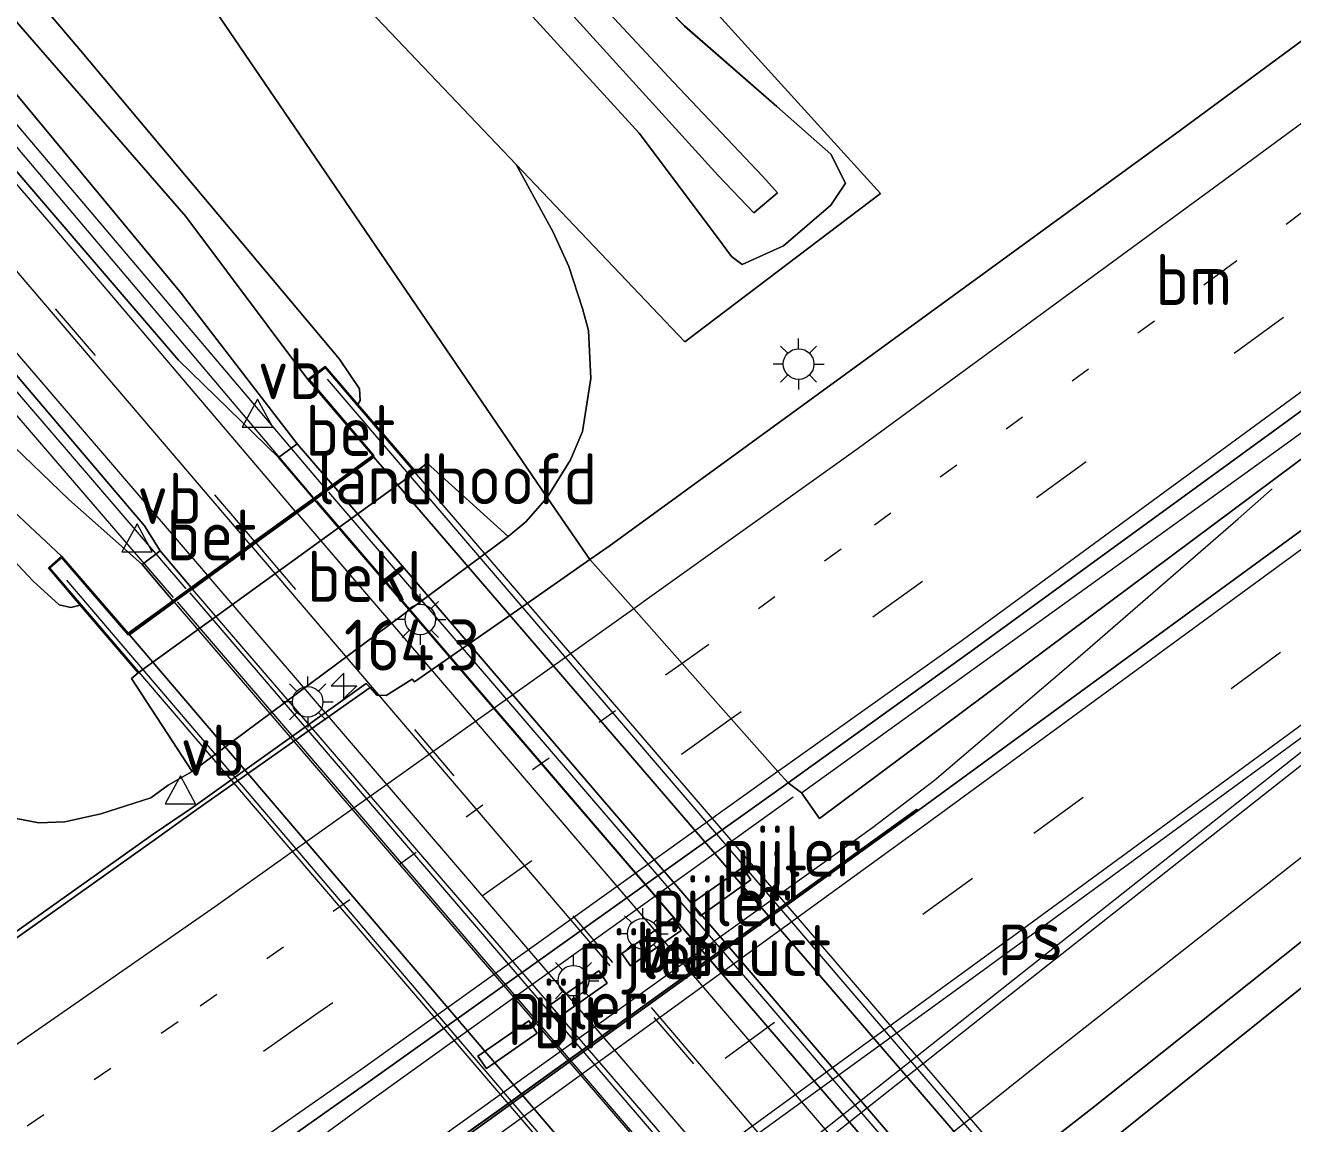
# Model space of a CAD drawing. Extents: x 253736 to 255979, y 477184 to 479215.
# Drawn here: x 255152.1 to 255214.2, y 478238.3 to 478292.1 of the extents above; entities that cross this region are included whole.
import ezdxf
from ezdxf.enums import TextEntityAlignment as Align

# ---------------------------------------------------------------- set-up
doc = ezdxf.new("R2010")
doc.units = 0
doc.linetypes.add('13strp', pattern=[4, 1, -3])
doc.linetypes.add('39strp', pattern=[12, 3, -9])
for name, color, linetype, lineweight in [('af-b1-rasterhekwerk', 8, 'hekwerk', 18), ('af-bs-rasterhekwerk', 8, 'hekwerk', 18), ('as-bs-kilometr', 8, 'Continuous', 18), ('bp-b5-bomenstruiken', 8, 'Continuous', 18), ('bp-b5-grasland', 8, 'Continuous', 18), ('gr-b1-geleiderail', 8, 'geleiderail', 18), ('gr-bs-geleiderail', 8, 'geleiderail', 18), ('gw-bs-insteekwatergang', 8, 'Continuous', 18), ('kd-bs-maaiveldlijn', 8, 'Continuous', 18), ('kw-b5-landhoofd', 8, 'Continuous', 18), ('kw-b5-pijler', 8, 'Continuous', 18), ('kw-b6-viaduct', 8, 'Continuous', 18), ('mk-b1-39streep 0.15', 8, '39strp', 18), ('mk-b1-streep 0.15', 8, 'Continuous', 18), ('mk-b5-vlakmark', 8, 'Continuous', 18), ('mk-bs-13streep 0.45', 8, '13strp', 18), ('mk-bs-39streep 0.15', 8, '39strp', 18), ('mk-bs-streep 0.15', 8, 'Continuous', 18), ('og-b1-terreinafscheiding', 8, 'Continuous', 18), ('og-b5-bekleding', 8, 'Continuous', 18), ('og-b5-water', 8, 'Continuous', 18), ('og-bs-hulpgeometrie', 8, 'Continuous', 18), ('og-bs-maaiveld', 8, 'Continuous', 18), ('og-bs-terreinafscheiding', 8, 'Continuous', 18), ('vh-b5-verh_soort', 8, 'Continuous', 18), ('vh-b6-verh_soort', 8, 'Continuous', 18), ('wh-bs-waterlijn', 8, 'Continuous', 18), ('wm-bs-lichtmast', 8, 'Continuous', 18), ('wm-bs-verkeersbord', 8, 'Continuous', 18)]:
    doc.layers.add(name, color=color, linetype=linetype, lineweight=lineweight)
doc.styles.add('rtw_iso', font='isocp.shx')
doc.linetypes.add('geleiderail', pattern='A,2,-1,[175,RTW.shx,S=0.5,R=0,X=0,Y=0],-1', length=4)
doc.linetypes.add('hekwerk', pattern='A,7,-1.5,[1,RTW.shx,S=0.75,R=0,X=0,Y=0],-1.5', length=10)

# ---------------------------------------------------------------- blocks, each defined once
blk = doc.blocks.new('verkeersbord')
for p, q in [((0, 0.75), (-0.75, -0.625)), ((0.75, -0.625), (0, 0.75)), ((-0.75, -0.625), (0.75, -0.625))]:
    blk.add_line(p, q)
blk = doc.blocks.new('dtbattr')
at = {"style": 'rtw_iso'}
blk.add_attdef('TAG', (0.591, 0.868), '', height=2.5, dxfattribs=at)
blk = doc.blocks.new('dtbattr-r')
at = {"style": 'rtw_iso'}
blk.add_attdef('TAG', text='', height=2.5, dxfattribs=at).set_placement((0, 0), align=Align.MIDDLE_CENTER)
blk = doc.blocks.new('RW1 Buren totaal_ACAD_1_FMEBLOCK153')
at = {"layer": 'bp-b5-grasland'}
blk.add_polyline3d([(95.985, 66.195, 24.891), (107.296, 74.218, 24.848), (107.211, 74.41, 24.902), (113.556, 78.892, 24.884), (134.048, 93.489, 24.955), (134.708, 92.998, 25.626), (135.588, 91.755, 24.875), (160.958, 110.654, 25.713), (167.141, 115.035, 25.004), (168.871, 112.92, 25.109), (165.18, 110.21, 25.094), (140.426, 92.147, 25.007), (140.358, 92.197, 24.963), (119.754, 77.362, 24.877), (100.103, 63.431, 24.918), (81.722, 50.637, 24.912)], dxfattribs=at)
for points in [[(129.746, 86.979, 24.907), (132.23, 88.738, 24.907), (131.81, 89.342, 24.907), (129.316, 87.585, 24.907)], [(128.811, 86.263, 24.907), (128.39, 86.867, 24.907), (125.891, 85.132, 24.907), (126.321, 84.526, 24.907)], [(122.691, 81.933, 24.907), (125.181, 83.67, 24.887), (124.761, 84.274, 24.887), (122.271, 82.537, 24.907)], [(121.746, 81.218, 24.897), (121.327, 81.823, 24.897), (118.827, 80.088, 24.917), (119.248, 79.484, 24.917)]]:
    blk.add_polyline3d(points, close=True, dxfattribs=at)
blk = doc.blocks.new('RW1 Buren totaal_ACAD_1_FMEBLOCK173')
at = {"layer": 'bp-b5-grasland'}
blk.add_polyline3d([(16.887, -15.246, 23.721), (25.437, -24.01, 23.955), (29.963, -27.961, 24.168), (32.616, -30.292, 24.258), (33.337, -31.714, 24.345), (32.618, -32.794, 24.363), (30.295, -34.789, 24.363), (28.273, -35.704, 24.345), (27.749, -35.307, 24.237), (27.056, -34.386, 24.159), (23.218, -29.26, 24.123), (9.978, -14.782, 23.979)], dxfattribs=at)
blk.add_polyline3d([(29.275, -31.388, 22.632), (24.894, -26.759, 22.632), (12.114, -13.03, 22.581), (-3.742, 3.544, 22.569), (-20.696, 21.715, 22.533), (-30.235, 32.235, 22.539), (-30.602, 32.632, 22.539), (-31.158, 32.651, 22.539), (-31.364, 32.255, 22.539), (-30.65, 31.206, 22.539), (-28.721, 28.766, 22.539), (-6.974, 5.619, 22.539), (13.056, -15.877, 22.539), (27.082, -31.333, 22.539), (28.844, -33.167, 22.539), (29.993, -32.195, 22.539)], close=True, dxfattribs=at)
blk = doc.blocks.new('RW1 Buren totaal_ACAD_1_FMEBLOCK187')
at = {"layer": 'bp-b5-grasland'}
for points in [[(89.45, 81.556, 28.915), (108.138, 59.785, 29.683), (120.468, 45.188, 30.142), (124.135, 41.154, 30.217), (126.974, 38.487, 30.296), (126.331, 37.923, 30.284), (127.899, 36.094, 30.028), (127.438, 35.967, 30.121), (126.865, 36.108, 30.142), (125.585, 37.261, 30.178), (123.389, 39.594, 30.235), (110.782, 54.311, 29.818), (82.991, 86.883, 28.705)], [(124.333, 25.705, 24.607), (125.859, 25.421, 24.523), (127.143, 25.461, 24.481), (128.906, 25.858, 24.457), (131.358, 26.64, 24.406), (132.214, 27.259, 24.4), (133.39, 27.931, 24.382), (148.881, 39.456, 24.541), (149.749, 40.171, 24.541), (150.798, 41.367, 24.546), (152.899, 38.327, 24.628), (149.894, 36.224, 24.587), (144.296, 32.328, 24.586), (144.179, 32.457, 24.553), (142.911, 31.658, 24.567), (142.446, 31.681, 24.559), (142.118, 32.058, 24.543), (141.923, 32.245, 24.455), (133.447, 26.209, 24.431), (131.478, 24.864, 24.44), (108.061, 8.229, 24.481)]]:
    blk.add_polyline3d(points, dxfattribs=at)
blk = doc.blocks.new('RW1 Buren totaal_ACAD_1_FMEBLOCK252')
at = {"layer": 'bp-b5-grasland'}
blk.add_polyline3d([(-83.702, -116.201, 24.799), (-97.319, -126.241, 24.75), (-115.074, -139.173, 24.686), (-125.358, -146.639, 24.641), (-126.296, -147.297, 24.628), (-128.397, -144.256, 24.546), (-127.253, -142.401, 24.528), (-126.661, -141.016, 24.498), (-126.243, -138.413, 24.474), (-126.36, -136.06, 24.465), (-126.667, -134.984, 24.42), (-127.333, -132.936, 24.402), (-128.098, -131.243, 24.39), (-129.911, -127.935, 24.381), (-121.634, -136.626, 24.531), (-112.042, -129.35, 24.447), (-129.077, -110.594, 23.772)], dxfattribs=at)
blk = doc.blocks.new('dtbattr-l')
at = {"style": 'rtw_iso'}
blk.add_attdef('TAG', (0, 0), '', height=2.5, dxfattribs=at)
blk = doc.blocks.new('lantaarnpaal')
for p, q in [((0, 0.75), (0, 1.25)), ((-0.884, 0.884), (-0.53, 0.53)), ((0.53, 0.53), (0.884, 0.884)), ((-0.75, 0), (-1.25, 0)), ((0.75, 0), (1.25, 0)), ((-0.53, -0.53), (-0.884, -0.884)), ((0.53, -0.53), (0.884, -0.884)), ((0, -0.75), (0, -1.25))]:
    blk.add_line(p, q)
blk.add_circle((0, 0), 0.75)
blk = doc.blocks.new('hecto')
for p, q in [((0, 0.625), (-0.625, 0)), ((0, -0.625), (0, 0.625)), ((-0.625, 0), (0.625, 0)), ((0.625, 0), (0, -0.625))]:
    blk.add_line(p, q)
blk = doc.blocks.new('Deel_d28hz')
at = {"layer": 'af-b1-rasterhekwerk'}
for points in [[(255166.863, 478274.765, 30.412), (255210.009, 478224.387, 30.331)], [(255196.857, 478214.84, 30.361), (255154.099, 478264.905, 30.346)]]:
    blk.add_polyline3d(points, dxfattribs=at)
at = {"layer": 'bp-b5-bomenstruiken'}
for points in [[(255103.483, 478361.238, 24.481), (255119.283, 478344.917, 24.484), (255142.274, 478320.843, 24.516), (255177.653, 478268.962, 24.546), (255176.604, 478267.766, 24.541), (255175.736, 478267.051, 24.541), (255171.766, 478270.641, 27.757), (255171.216, 478270.219, 27.731), (255168.365, 478273.527, 30.197), (255168.488, 478273.712, 30.322), (255168.457, 478274.286, 30.28), (255167.473, 478275.749, 30.235), (255154.766, 478290.883, 29.941), (255139.665, 478308.637, 29.32), (255124.345, 478326.519, 28.627), (255107.859, 478345.598, 27.832), (255099.97, 478354.018, 27.49), (255093.076, 478361.201, 27.157), (255089.81, 478364.641, 26.938), (255093.563, 478368.147, 24.451)], [(255176.139, 478285.283, 24.381), (255177.952, 478281.975, 24.39), (255178.717, 478280.282, 24.402), (255179.383, 478278.234, 24.42), (255179.69, 478277.158, 24.465), (255179.807, 478274.805, 24.474), (255179.389, 478272.202, 24.498), (255178.797, 478270.817, 24.528), (255177.653, 478268.962, 24.546), (255142.274, 478320.843, 24.516)]]:
    blk.add_polyline3d(points, close=True, dxfattribs=at)
blk.add_polyline3d([(255109.846, 478314.478, 28.705), (255137.637, 478281.906, 29.818), (255150.244, 478267.189, 30.235), (255152.44, 478264.856, 30.178), (255153.72, 478263.703, 30.142), (255154.293, 478263.562, 30.121), (255154.754, 478263.689, 30.028), (255157.599, 478260.37, 27.731), (255157.268, 478260.086, 27.742), (255160.245, 478255.526, 24.382), (255159.069, 478254.854, 24.4), (255158.213, 478254.235, 24.406), (255155.761, 478253.453, 24.457), (255153.998, 478253.056, 24.481), (255152.714, 478253.016, 24.523), (255151.188, 478253.3, 24.607), (255149.688, 478253.914, 24.646), (255148.375, 478254.804, 24.742), (255147.266, 478255.798, 24.838), (255146.32, 478256.635, 24.877), (255144.396, 478258.772, 24.943), (255128.601, 478278.136, 25.099), (255111.423, 478300.873, 25.078)], dxfattribs=at)
at = {"layer": 'bp-b5-grasland'}
for points in [[(255259.737, 478300.648, 25.176), (255239.193, 478285.337, 25.168), (255224.296, 478274.397, 25.109), (255222.567, 478276.512, 25.004), (255216.384, 478272.131, 25.713), (255191.013, 478253.232, 24.875), (255190.134, 478254.475, 25.626), (255189.474, 478254.966, 24.955), (255189.773, 478255.179, 24.956), (255198.393, 478261.376, 25.013), (255216.189, 478274.317, 25.074), (255234.203, 478287.57, 25.129), (255256.007, 478303.758, 25.173)], [(255330.862, 478321.24, 24.465), (255286.485, 478287.328, 24.264), (255265.639, 478271.531, 24.225), (255245.751, 478256.739, 24.21), (255242.891, 478254.583, 24.216), (255230.062, 478244.911, 24.159), (255225.965, 478250.556, 24.489), (255218.589, 478244.693, 24.507), (255222.642, 478239.619, 24.399), (255217.451, 478235.58, 24.366), (255219.394, 478233.142, 24.366), (255216.944, 478234.613, 24.378), (255214.439, 478235.658, 24.378), (255211.98, 478236.363, 24.378), (255209.113, 478236.844, 24.378), (255206.309, 478236.691, 24.378), (255204.888, 478236.463, 24.38), (255204.617, 478236.881, 24.467), (255235.034, 478261.255, 24.599), (255234.059, 478262.448, 24.776), (255249.599, 478274.591, 24.824), (255271.547, 478291.128, 24.89), (255286.296, 478302.205, 24.887)], [(255121.783, 478310.054, 29.224), (255157.899, 478267.58, 30.487), (255158.677, 478266.346, 30.5), (255157.783, 478265.684, 30.521), (255154.185, 478268.871, 30.328), (255151.528, 478271.43, 30.277), (255143.331, 478280.74, 30.088), (255127.782, 478298.973, 29.434)], [(255139.665, 478308.637, 29.32), (255154.766, 478290.883, 29.941), (255167.473, 478275.749, 30.235), (255168.457, 478274.286, 30.28), (255168.488, 478273.712, 30.322), (255168.365, 478273.527, 30.197), (255166.769, 478275.385, 30.335), (255165.917, 478274.754, 30.362), (255159.927, 478282.732, 30.127), (255147.55, 478296.953, 29.734)], [(255168.936, 478301.308, 23.979), (255182.176, 478286.83, 24.123), (255186.014, 478281.704, 24.159), (255186.707, 478280.783, 24.237), (255187.231, 478280.385, 24.345), (255189.253, 478281.301, 24.363), (255191.576, 478283.295, 24.363), (255192.295, 478284.376, 24.345), (255191.574, 478285.798, 24.258), (255188.921, 478288.129, 24.168), (255184.395, 478292.08, 23.955), (255175.845, 478300.844, 23.721)], [(255176.973, 478302.624, 23.772), (255194.008, 478283.869, 24.447), (255184.416, 478276.592, 24.531), (255176.139, 478285.283, 24.381), (255142.274, 478320.843, 24.516)], [(255151.24, 478199.083, 24.521), (255157.953, 478205.099, 24.557), (255165.56, 478211.509, 24.553), (255170.625, 478215.537, 24.566), (255177.305, 478218.034, 24.492), (255177.738, 478218.247, 24.484), (255178.215, 478218.552, 24.481), (255182.836, 478222.253, 24.507), (255204.379, 478239.002, 24.673), (255221.466, 478252.608, 24.738), (255234.059, 478262.448, 24.776), (255235.034, 478261.255, 24.599), (255204.617, 478236.881, 24.467), (255204.888, 478236.463, 24.38), (255203.979, 478235.993, 24.404), (255203.237, 478235.47, 24.428), (255187.708, 478223.047, 24.485), (255189.353, 478221.443, 26.648), (255156.654, 478191.85, 24.626), (255141.987, 478112.241, 24.766)]]:
    blk.add_polyline3d(points, dxfattribs=at)
blk.add_polyline3d([(255165.397, 478271.6, 30.443), (255164.469, 478270.92, 30.479), (255159.576, 478275.701, 30.448), (255136.112, 478303.043, 29.614), (255116.71, 478325.574, 28.822), (255102.751, 478341.912, 28.123), (255091.992, 478353.656, 27.565), (255078.324, 478367.411, 26.935), (255078.522, 478370.996, 26.632), (255088.357, 478361.222, 27.085), (255102.695, 478345.994, 27.841), (255119.064, 478327.31, 28.588), (255134.776, 478309.037, 29.32), (255159.71, 478278.973, 30.322)], close=True, dxfattribs=at)
at = {"layer": 'gr-b1-geleiderail'}
for points in [[(255203.633, 478225.338, 31.276), (255166.362, 478268.798, 31.276)], [(255166.927, 478269.221, 31.261), (255204.257, 478225.764, 31.24)], [(255196.79, 478220.406, 31.327), (255159.519, 478263.843, 31.255)], [(255160.122, 478264.295, 31.252), (255197.412, 478220.837, 31.264)]]:
    blk.add_polyline3d(points, dxfattribs=at)
at = {"layer": 'gr-bs-geleiderail'}
for points in [[(255190.134, 478254.475, 25.626), (255214.111, 478271.741, 25.698), (255220.514, 478276.436, 25.698), (255233.614, 478285.794, 25.761), (255264.888, 478308.522, 25.839), (255287.387, 478325.174, 25.878), (255313.872, 478345.421, 25.911), (255347.483, 478371.76, 25.965), (255384.85, 478401.957, 26.061), (255416.731, 478428.263, 26.112), (255450.368, 478456.704, 26.208), (255480.723, 478482.771, 26.28), (255484.087, 478485.677, 26.283)], [(255166.766, 478269.416, 31.282), (255150.922, 478288.107, 30.952), (255132.164, 478310.242, 30.178), (255122.848, 478321.248, 29.005)], [(255166.184, 478268.983, 31.276), (255153.85, 478283.535, 31.093), (255140.871, 478298.874, 30.586), (255131.359, 478310.019, 30.181), (255122.985, 478319.9, 29.089)], [(255114.209, 478317.001, 28.921), (255124.988, 478305.018, 30.154), (255146.573, 478280.007, 30.919), (255159.937, 478264.492, 31.258)], [(255159.319, 478264.052, 31.243), (255139.328, 478287.259, 30.778), (255124.454, 478304.464, 30.121), (255113.586, 478316.514, 28.855)], [(254888.275, 478047.997, 25.234), (254935.328, 478079.297, 25.375), (254984.13, 478111.71, 25.456), (255036.715, 478146.672, 25.501), (255089.688, 478181.695, 25.57), (255099.031, 478187.796, 25.585), (255119.681, 478201.284, 25.603), (255139.001, 478214.098, 25.636), (255146.576, 478219.171, 25.639), (255168.412, 478234.722, 25.633), (255193.618, 478252.791, 25.636), (255196.659, 478255.099, 25.672), (255203.806, 478261.204, 25.642), (255211.552, 478267.917, 25.69), (255213.228, 478269.389, 25.696)], [(255189.73, 478254.275, 25.687), (255168.87, 478239.295, 25.606), (255166.928, 478237.872, 25.609), (255165.502, 478236.716, 25.624), (255163.462, 478234.975, 25.6), (255147.611, 478221.359, 25.606), (255145.153, 478219.373, 25.609), (255142.787, 478217.576, 25.6), (255140.043, 478215.661, 25.597), (255086.635, 478180.625, 25.567), (255065.494, 478166.654, 25.546), (255039.868, 478149.662, 25.474), (254994.323, 478119.448, 25.471), (254944.356, 478086.205, 25.42), (254887.84, 478048.598, 25.252)]]:
    blk.add_polyline3d(points, dxfattribs=at)
at = {"layer": 'gw-bs-insteekwatergang'}
blk.add_polyline3d([(255168.936, 478301.308, 23.979), (255182.176, 478286.83, 24.123), (255186.014, 478281.704, 24.159), (255186.707, 478280.783, 24.237), (255187.231, 478280.385, 24.345), (255189.253, 478281.301, 24.363), (255191.576, 478283.295, 24.363), (255192.295, 478284.376, 24.345), (255191.574, 478285.798, 24.258), (255188.921, 478288.129, 24.168), (255184.395, 478292.08, 23.955), (255175.845, 478300.844, 23.721)], dxfattribs=at)
at = {"layer": 'kd-bs-maaiveldlijn'}
for points in [[(255185.172, 478248.456, 24.907), (255187.656, 478250.215, 24.907), (255187.236, 478250.819, 24.907), (255184.741, 478249.062, 24.907), (255185.172, 478248.456, 24.907)], [(255184.237, 478247.74, 24.907), (255183.816, 478248.344, 24.907), (255181.317, 478246.609, 24.907), (255181.747, 478246.003, 24.907), (255184.237, 478247.74, 24.907)], [(255178.117, 478243.41, 24.907), (255180.607, 478245.147, 24.887), (255180.187, 478245.751, 24.887), (255177.697, 478244.014, 24.907), (255178.117, 478243.41, 24.907)], [(255177.172, 478242.695, 24.897), (255176.752, 478243.3, 24.897), (255174.252, 478241.565, 24.917), (255174.673, 478240.961, 24.917), (255177.172, 478242.695, 24.897)]]:
    blk.add_polyline3d(points, dxfattribs=at)
at = {"layer": 'kw-b5-landhoofd'}
blk.add_polyline3d([(255168.365, 478273.527, 30.197), (255171.216, 478270.219, 27.731), (255157.599, 478260.37, 27.731), (255154.754, 478263.689, 30.028), (255153.186, 478265.518, 30.284), (255153.829, 478266.082, 30.296), (255157.101, 478262.304, 30.425), (255159.298, 478263.901, 30.579), (255160.188, 478264.548, 30.569), (255160.996, 478265.137, 30.581), (255163.09, 478266.665, 30.581), (255163.299, 478266.815, 30.611), (255165.319, 478268.278, 30.596), (255166.197, 478268.916, 30.505), (255167.126, 478269.591, 30.429), (255169.101, 478271.027, 30.377), (255165.917, 478274.754, 30.362), (255166.769, 478275.385, 30.335)], close=True, dxfattribs=at)
at = {"layer": 'kw-b5-pijler'}
for points in [[(255185.172, 478248.456, 24.907), (255184.741, 478249.062, 24.907), (255187.236, 478250.819, 24.907), (255187.656, 478250.215, 24.907)], [(255184.237, 478247.74, 24.907), (255181.747, 478246.003, 24.907), (255181.317, 478246.609, 24.907), (255183.816, 478248.344, 24.907)], [(255178.117, 478243.41, 24.907), (255177.697, 478244.014, 24.907), (255180.187, 478245.751, 24.887), (255180.607, 478245.147, 24.887)], [(255177.172, 478242.695, 24.897), (255174.673, 478240.961, 24.917), (255174.252, 478241.565, 24.917), (255176.752, 478243.3, 24.897)]]:
    blk.add_polyline3d(points, close=True, dxfattribs=at)
at = {"layer": 'kw-b6-viaduct'}
blk.add_polyline3d([(255168.341, 478273.479, 30.199), (255210.779, 478224.118, 30.317), (255210.014, 478223.436, 30.314), (255206.703, 478227.393, 30.399), (255194.408, 478218.546, 30.398), (255197.714, 478214.659, 30.332), (255197.214, 478214.178, 30.197), (255153.256, 478265.513, 30.284), (255153.824, 478266.011, 30.296), (255157.093, 478262.237, 30.425), (255169.174, 478271.018, 30.377), (255165.99, 478274.746, 30.362), (255166.761, 478275.317, 30.335)], close=True, dxfattribs=at)
at = {"layer": 'mk-b1-39streep 0.15'}
for points in [[(255163.364, 478266.733, 30.611), (255180.898, 478246.129, 30.788)], [(255200.435, 478222.943, 30.602), (255182.596, 478243.831, 30.782)]]:
    blk.add_polyline3d(points, dxfattribs=at)
at = {"layer": 'mk-b1-streep 0.15'}
for points in [[(255202.762, 478224.618, 30.554), (255165.391, 478268.206, 30.596)], [(255163.158, 478266.583, 30.581), (255180.738, 478245.997, 30.764)], [(255161.065, 478265.061, 30.581), (255198.426, 478221.498, 30.55)], [(255200.604, 478223.065, 30.617), (255182.78, 478243.964, 30.758)]]:
    blk.add_polyline3d(points, dxfattribs=at)
at = {"layer": 'mk-b5-vlakmark'}
blk.add_polyline3d([(255176.141, 478226.018, 24.692), (255174.571, 478228.038, 24.76), (255198.858, 478245.665, 24.821), (255216.488, 478258.53, 24.908), (255225.506, 478265.056, 24.917)], close=True, dxfattribs=at)
at = {"layer": 'mk-bs-13streep 0.45'}
for points in [[(255230.817, 478294.811, 24.949), (255210.683, 478279.97, 24.913), (255192.081, 478266.424, 24.882), (255184.785, 478261.187, 24.804), (255184.276, 478260.825, 24.803)], [(255184.276, 478260.825, 24.803), (255159.55, 478243.248, 24.766), (255139.797, 478229.605, 24.77), (255123.253, 478218.399, 24.76), (255103.304, 478205.046, 24.716), (255083.362, 478191.75, 24.707), (255065.914, 478180.142, 24.674), (255049.248, 478169.093, 24.652), (255033.402, 478158.555, 24.629), (255013.39, 478145.301, 24.61), (254993.389, 478132.014, 24.595), (254976.767, 478120.942, 24.569), (254956.009, 478107.131, 24.548)]]:
    blk.add_polyline3d(points, dxfattribs=at)
at = {"layer": 'mk-bs-39streep 0.15'}
for points in [[(255480.533, 478491.193, 25.662), (255466.885, 478479.312, 25.635), (255449.242, 478464.1, 25.584), (255430.513, 478448.185, 25.528), (255412.016, 478432.659, 25.485), (255390.996, 478415.284, 25.43), (255372.293, 478399.994, 25.381), (255352.868, 478384.289, 25.321), (255333.324, 478368.723, 25.279), (255313.65, 478353.223, 25.22), (255295.157, 478338.909, 25.187), (255275.885, 478324.149, 25.128), (255253.459, 478307.13, 25.084), (255231.596, 478290.852, 25.014), (255213.783, 478277.79, 24.961), (255196.063, 478264.849, 24.927), (255187.175, 478258.452, 24.881), (255186.689, 478258.106, 24.879)], [(255163.299, 478266.815, 30.611), (255144.146, 478289.174, 30.151), (255121.31, 478315.796, 29.188)], [(255226.958, 478271.138, 25.019), (255223.306, 478268.451, 25.01), (255198.516, 478250.276, 24.912), (255177.9, 478235.288, 24.846), (255158.307, 478221.1, 24.864), (255140.11, 478208.093, 24.835), (255119.662, 478193.675, 24.805), (255100.661, 478180.703, 24.782), (255079.172, 478166.186, 24.753), (255060.93, 478154.106, 24.732), (255038.855, 478139.38, 24.689), (255018.695, 478126.038, 24.67), (254997.503, 478111.938, 24.651), (254977.306, 478098.547, 24.628), (254957.352, 478085.319, 24.61), (254935.845, 478071.061, 24.58), (254915.165, 478057.282, 24.532), (254894.834, 478043.753, 24.492), (254892.201, 478041.997, 24.488)], [(255186.689, 478258.106, 24.879), (255166.202, 478243.526, 24.804), (255150.144, 478232.271, 24.835), (255132.672, 478220.397, 24.81), (255113.308, 478207.386, 24.773), (255092.597, 478193.55, 24.74), (255073.1, 478180.586, 24.724), (255052.608, 478166.992, 24.688), (255030.329, 478152.206, 24.648), (255010.167, 478138.804, 24.644), (254990.085, 478125.445, 24.622), (254967.229, 478110.267, 24.594), (254948.36, 478097.705, 24.57), (254932.29, 478087.062, 24.539), (254909.632, 478071.999, 24.522), (254885.16, 478055.676, 24.49), (254883.58, 478054.626, 24.487)]]:
    blk.add_polyline3d(points, dxfattribs=at)
at = {"layer": 'mk-bs-streep 0.15'}
for points in [[(255482.484, 478488.281, 25.759), (255469.059, 478476.562, 25.71), (255451.524, 478461.546, 25.678), (255432.594, 478445.364, 25.627), (255414.367, 478430.11, 25.576), (255393.052, 478412.432, 25.523), (255374.509, 478397.331, 25.47), (255354.934, 478381.478, 25.421), (255335.575, 478366.084, 25.374), (255315.615, 478350.335, 25.308), (255297.376, 478336.236, 25.263), (255277.741, 478321.194, 25.215), (255255.595, 478304.409, 25.158), (255233.795, 478288.19, 25.106), (255215.779, 478274.968, 25.05), (255198.023, 478261.956, 25.004), (255189.356, 478255.791, 24.954), (255188.981, 478255.523, 24.953)], [(255165.319, 478268.278, 30.596), (255153.425, 478282.255, 30.322), (255134.707, 478303.99, 29.584), (255119.718, 478321.469, 29.017), (255106.981, 478336.316, 28.342), (255099.659, 478344.602, 27.964), (255091.654, 478353.232, 27.574), (255085.969, 478359.042, 27.352), (255080.036, 478365.064, 27.046), (255072.672, 478372.493, 26.68), (255062.531, 478382.515, 26.215), (255054.885, 478389.97, 25.825), (255047.26, 478397.572, 25.468), (255042.015, 478403.097, 25.237), (255040.488, 478404.805, 25.179)], [(255039.227, 478393.213, 25.48), (255046.593, 478386.4, 25.744), (255055.652, 478378.242, 26.134), (255066.031, 478368.929, 26.614), (255072.386, 478363.209, 26.869), (255077.363, 478358.554, 27.106), (255082.962, 478353.18, 27.397), (255090.295, 478345.842, 27.724), (255098.66, 478337.191, 28.126), (255107.986, 478326.791, 28.615), (255119.969, 478312.945, 29.161), (255133.692, 478297.002, 29.773), (255150.076, 478277.835, 30.337), (255160.996, 478265.137, 30.581)], [(255327.767, 478388.088, 25.031), (255323.472, 478381.76, 24.977), (255321.299, 478378.907, 24.965), (255315.26, 478371.625, 24.977), (255308.2, 478364.029, 24.962), (255300.39, 478356.703, 24.939), (255293.146, 478350.605, 24.99), (255277.021, 478337.292, 24.96), (255259.626, 478322.961, 24.928), (255235.724, 478303.471, 24.904), (255224.307, 478294.402, 24.876), (255210.594, 478284.315, 24.839), (255192.913, 478271.373, 24.802), (255182.684, 478264.059, 24.734), (255181.901, 478263.502, 24.731)], [(255163.09, 478266.665, 30.581), (255143.966, 478289.021, 30.154), (255121.163, 478315.659, 29.209)], [(255224.761, 478273.828, 25.1), (255221.085, 478271.117, 25.087), (255196.306, 478252.972, 24.989), (255175.815, 478238.102, 24.917), (255156.271, 478223.899, 24.942), (255138.047, 478210.911, 24.927), (255117.592, 478196.483, 24.904), (255098.571, 478183.49, 24.884), (255077.161, 478169.041, 24.835), (255059.004, 478156.986, 24.809), (255036.874, 478142.255, 24.764), (255016.723, 478128.899, 24.752), (254995.537, 478114.784, 24.732), (254975.242, 478101.385, 24.711), (254955.33, 478088.115, 24.686), (254933.831, 478073.872, 24.654), (254913.196, 478060.129, 24.626), (254892.903, 478046.623, 24.578), (254890.251, 478044.853, 24.572)], [(254894.152, 478039.139, 24.409), (254896.752, 478040.874, 24.414), (254917.083, 478054.403, 24.454), (254937.76, 478068.18, 24.502), (254959.264, 478082.435, 24.532), (254979.218, 478095.663, 24.55), (254999.417, 478109.056, 24.573), (255020.608, 478123.155, 24.592), (255040.77, 478136.498, 24.611), (255062.845, 478151.225, 24.654), (255081.096, 478163.31, 24.675), (255102.605, 478177.841, 24.704), (255121.634, 478190.832, 24.727), (255142.113, 478205.272, 24.757), (255160.328, 478218.292, 24.786), (255179.932, 478232.488, 24.768), (255200.556, 478247.482, 24.834), (255225.354, 478265.662, 24.932), (255229.151, 478268.455, 24.941)], [(255125.711, 478181.506, 24.433), (255142.804, 478197.165, 24.512), (255154.911, 478207.891, 24.632), (255162.922, 478214.636, 24.646), (255171.146, 478221.385, 24.693), (255179.397, 478227.991, 24.672), (255200.049, 478244.329, 24.796), (255217.056, 478257.737, 24.889), (255229.746, 478267.727, 24.93)], [(255232.044, 478264.915, 24.846), (255219.186, 478254.869, 24.792), (255202.359, 478241.648, 24.685), (255181.91, 478225.375, 24.593), (255173.46, 478218.707, 24.602), (255165.198, 478212.014, 24.569), (255157.481, 478205.541, 24.583), (255145.213, 478194.498, 24.507), (255128.691, 478178.817, 24.471)], [(255181.901, 478263.502, 24.731), (255161.392, 478248.914, 24.659), (255137.295, 478232.204, 24.685), (255118.162, 478219.275, 24.651), (255088.634, 478199.613, 24.609), (255066.814, 478185.019, 24.586), (255048.343, 478172.804, 24.53), (255027.272, 478158.773, 24.508), (255026.146, 478158.013, 24.521), (255024.613, 478156.955, 24.509), (255006.705, 478144.105, 24.526), (254986.328, 478129.518, 24.54), (254965.243, 478114.337, 24.546), (254944.373, 478099.342, 24.541), (254943.141, 478098.456, 24.543), (254941.881, 478097.63, 24.528), (254924.43, 478086.06, 24.494), (254906.753, 478074.33, 24.461), (254884.873, 478059.746, 24.439), (254881.581, 478057.554, 24.435)], [(255188.981, 478255.523, 24.953), (255168.51, 478240.905, 24.882), (255152.228, 478229.527, 24.92), (255134.648, 478217.563, 24.892), (255115.293, 478204.564, 24.843), (255094.584, 478190.72, 24.812), (255075.051, 478177.742, 24.784), (255054.575, 478164.137, 24.762), (255032.322, 478149.38, 24.74), (255011.935, 478135.811, 24.718), (254992.199, 478122.706, 24.702), (254969.016, 478107.275, 24.672), (254950.459, 478094.956, 24.659), (254934.047, 478084.029, 24.636), (254911.501, 478069.102, 24.598), (254887.35, 478052.993, 24.567), (254885.524, 478051.778, 24.563)]]:
    blk.add_polyline3d(points, dxfattribs=at)
at = {"layer": 'og-b1-terreinafscheiding'}
for points in [[(255169.16, 478270.946, 30.377), (255167.191, 478269.515, 30.428)], [(255206.637, 478227.406, 30.398), (255169.16, 478270.946, 30.377)], [(255167.191, 478269.515, 30.428), (255166.263, 478268.84, 30.506)], [(255167.191, 478269.515, 30.428), (255204.596, 478225.938, 30.422)], [(255166.263, 478268.84, 30.506), (255165.391, 478268.206, 30.596), (255163.364, 478266.733, 30.611), (255163.158, 478266.583, 30.581), (255161.065, 478265.061, 30.581), (255160.253, 478264.471, 30.572)], [(255203.704, 478225.296, 30.5), (255166.263, 478268.84, 30.506)], [(255160.253, 478264.471, 30.572), (255159.363, 478263.824, 30.581)], [(255197.705, 478220.979, 30.557), (255160.253, 478264.471, 30.572)], [(255159.363, 478263.824, 30.581), (255157.16, 478262.223, 30.425)], [(255159.363, 478263.824, 30.581), (255196.769, 478220.306, 30.518)], [(255157.16, 478262.223, 30.425), (255194.423, 478218.618, 30.398)]]:
    blk.add_polyline3d(points, dxfattribs=at)
at = {"layer": 'og-b5-bekleding'}
blk.add_polyline3d([(255175.736, 478267.051, 24.541), (255160.245, 478255.526, 24.382), (255157.268, 478260.086, 27.742), (255157.599, 478260.37, 27.731), (255171.216, 478270.219, 27.731), (255171.766, 478270.641, 27.757)], close=True, dxfattribs=at)
at = {"layer": 'og-b5-water'}
blk.add_polyline3d([(255188.233, 478284.701, 22.632), (255188.951, 478283.895, 22.539), (255187.802, 478282.923, 22.539), (255186.04, 478284.756, 22.539), (255172.014, 478300.213, 22.539), (255151.984, 478321.709, 22.539), (255130.237, 478344.856, 22.539), (255128.308, 478347.296, 22.539), (255127.594, 478348.345, 22.539), (255127.8, 478348.741, 22.539), (255128.356, 478348.721, 22.539), (255128.723, 478348.324, 22.539), (255138.262, 478337.805, 22.533), (255155.216, 478319.633, 22.569), (255171.072, 478303.06, 22.581), (255183.852, 478289.331, 22.632)], close=True, dxfattribs=at)
at = {"layer": 'og-bs-hulpgeometrie'}
for points in [[(255177.653, 478268.962, 24.546), (255142.274, 478320.843, 24.516), (255115.052, 478360.762, 24.376), (255109.634, 478368.708, 23.446), (255105.247, 478375.141, 23.425), (255099.021, 478384.271, 24.346), (255098.096, 478385.628, 24.286), (255096.47, 478388.012, 24.319), (255092.16, 478394.332, 24.196), (255090.518, 478396.74, 24.097), (255070.754, 478425.722, 24.062)], [(255204.888, 478236.463, 24.38), (255204.617, 478236.881, 24.467), (255235.034, 478261.255, 24.599), (255234.059, 478262.448, 24.776), (255232.044, 478264.915, 24.846), (255229.746, 478267.727, 24.93), (255229.151, 478268.455, 24.941), (255226.958, 478271.138, 25.019), (255224.761, 478273.828, 25.1), (255224.296, 478274.397, 25.109), (255222.567, 478276.512, 25.004), (255216.384, 478272.131, 25.713), (255191.013, 478253.232, 24.875), (255190.134, 478254.475, 25.626), (255189.474, 478254.966, 24.955), (255188.981, 478255.523, 24.953), (255186.689, 478258.106, 24.879), (255184.276, 478260.825, 24.803), (255181.901, 478263.502, 24.731), (255179.754, 478265.922, 24.628), (255177.653, 478268.962, 24.546)]]:
    blk.add_polyline3d(points, dxfattribs=at)
at = {"layer": 'og-bs-maaiveld'}
blk.add_polyline3d([(255157.101, 478262.304, 30.425), (255153.829, 478266.082, 30.296), (255153.186, 478265.518, 30.284), (255154.754, 478263.689, 30.028), (255157.599, 478260.37, 27.731), (255171.216, 478270.219, 27.731), (255168.365, 478273.527, 30.197), (255166.769, 478275.385, 30.335), (255165.917, 478274.754, 30.362), (255169.101, 478271.027, 30.377)], dxfattribs=at)
at = {"layer": 'og-bs-terreinafscheiding'}
for points in [[(255189.474, 478254.966, 24.955), (255189.773, 478255.179, 24.956), (255198.393, 478261.376, 25.013), (255216.189, 478274.317, 25.074), (255234.203, 478287.57, 25.129), (255256.007, 478303.758, 25.173), (255278.098, 478320.59, 25.22), (255297.812, 478335.625, 25.275), (255315.981, 478349.731, 25.315), (255335.99, 478365.429, 25.391), (255355.276, 478380.8, 25.435), (255374.986, 478396.696, 25.491), (255393.459, 478411.805, 25.549), (255414.811, 478429.52, 25.596), (255432.978, 478444.691, 25.646), (255451.977, 478460.928, 25.693), (255469.547, 478475.999, 25.729), (255482.91, 478487.644, 25.772)], [(255153.829, 478266.082, 30.296), (255150.99, 478268.749, 30.217), (255147.323, 478272.783, 30.142), (255134.993, 478287.38, 29.683), (255116.305, 478309.151, 28.915)], [(255158.677, 478266.346, 30.5), (255157.899, 478267.58, 30.487), (255121.783, 478310.054, 29.224)], [(255127.782, 478298.973, 29.434), (255143.331, 478280.74, 30.088), (255151.528, 478271.43, 30.277), (255154.185, 478268.871, 30.328), (255157.783, 478265.684, 30.521)], [(255327.28, 478388.177, 25.022), (255323.116, 478381.984, 24.991), (255322.039, 478380.586, 24.973), (255320.954, 478379.177, 24.955), (255314.809, 478371.927, 24.958), (255307.774, 478364.485, 24.947), (255303.284, 478362.313, 24.938), (255301.698, 478361.492, 24.9), (255300.28, 478360.462, 24.908), (255298.241, 478358.651, 24.91), (255294.533, 478355.28, 24.917), (255291.713, 478352.838, 24.897), (255275.222, 478339.346, 24.883), (255257.527, 478324.913, 24.838), (255233.718, 478305.805, 24.801), (255222.348, 478297.018, 24.799), (255208.731, 478286.977, 24.75), (255190.976, 478274.045, 24.686), (255180.692, 478266.579, 24.641), (255179.754, 478265.922, 24.628)], [(255165.917, 478274.754, 30.362), (255159.927, 478282.732, 30.127), (255147.55, 478296.953, 29.734), (255119.231, 478330.047, 28.516), (255107.355, 478343.753, 28.024), (255100.848, 478351.225, 27.592), (255093.139, 478359.13, 27.196), (255079.779, 478372.72, 26.539), (255080.367, 478373.562, 26.428), (255084.304, 478376.334, 25.984), (255098.096, 478385.628, 24.286)], [(255168.365, 478273.527, 30.197), (255168.488, 478273.712, 30.322), (255168.457, 478274.286, 30.28), (255167.473, 478275.749, 30.235), (255154.766, 478290.883, 29.941), (255139.665, 478308.637, 29.32), (255124.345, 478326.519, 28.627), (255107.859, 478345.598, 27.832), (255099.97, 478354.018, 27.49), (255093.076, 478361.201, 27.157), (255089.81, 478364.641, 26.938), (255088.45, 478366.073, 26.845), (255085.475, 478369.258, 26.65), (255085.117, 478369.896, 26.506), (255085.341, 478371.548, 26.317), (255086.418, 478372.769, 26.11), (255089.405, 478375.75, 25.525), (255091.44, 478374.346, 24.427)], [(255165.397, 478271.6, 30.443), (255159.71, 478278.973, 30.322), (255134.776, 478309.037, 29.32), (255119.064, 478327.31, 28.588), (255102.695, 478345.994, 27.841), (255088.357, 478361.222, 27.085), (255078.522, 478370.996, 26.632), (255078.324, 478367.411, 26.935), (255091.992, 478353.656, 27.565), (255102.751, 478341.912, 28.123), (255116.71, 478325.574, 28.822), (255136.112, 478303.043, 29.614), (255159.576, 478275.701, 30.448), (255164.469, 478270.92, 30.479)], [(255154.754, 478263.689, 30.028), (255154.293, 478263.562, 30.121), (255153.72, 478263.703, 30.142), (255152.44, 478264.856, 30.178), (255150.244, 478267.189, 30.235), (255137.637, 478281.906, 29.818), (255109.846, 478314.478, 28.705)], [(255110.66, 478299.946, 24.988), (255128.601, 478278.136, 25.099), (255144.396, 478258.772, 24.943), (255146.32, 478256.635, 24.877), (255147.266, 478255.798, 24.838), (255148.375, 478254.804, 24.742), (255149.688, 478253.914, 24.646), (255151.188, 478253.3, 24.607), (255152.714, 478253.016, 24.523), (255153.998, 478253.056, 24.481), (255155.761, 478253.453, 24.457), (255158.213, 478254.235, 24.406), (255159.069, 478254.854, 24.4), (255160.245, 478255.526, 24.382)], [(255177.653, 478268.962, 24.546), (255178.797, 478270.817, 24.528), (255179.389, 478272.202, 24.498), (255179.807, 478274.805, 24.474), (255179.69, 478277.158, 24.465), (255179.383, 478278.234, 24.42), (255178.717, 478280.282, 24.402), (255177.952, 478281.975, 24.39), (255176.139, 478285.283, 24.381)], [(254889.358, 478046.162, 24.602), (254892.042, 478047.956, 24.607), (254912.269, 478061.408, 24.656), (254932.942, 478075.157, 24.677), (254954.429, 478089.346, 24.709), (254974.313, 478102.598, 24.731), (254994.672, 478116.16, 24.756), (255015.754, 478130.202, 24.787), (255035.967, 478143.593, 24.794), (255058.063, 478158.242, 24.83), (255076.327, 478170.33, 24.865), (255097.595, 478184.651, 24.907), (255116.682, 478197.617, 24.927), (255137.352, 478211.81, 24.951), (255155.684, 478224.707, 24.97), (255175.226, 478238.738, 24.925), (255195.852, 478253.624, 25.007), (255220.606, 478271.687, 25.094), (255224.296, 478274.397, 25.109)], [(255167.126, 478269.591, 30.429), (255165.397, 478271.6, 30.443), (255164.469, 478270.92, 30.479), (255166.197, 478268.916, 30.505)], [(255169.101, 478271.027, 30.377), (255167.126, 478269.591, 30.429), (255166.197, 478268.916, 30.505), (255165.319, 478268.278, 30.596), (255163.299, 478266.815, 30.611), (255163.09, 478266.665, 30.581), (255160.996, 478265.137, 30.581), (255160.188, 478264.548, 30.569), (255159.298, 478263.901, 30.579), (255157.101, 478262.304, 30.425)], [(255171.216, 478270.219, 27.731), (255171.766, 478270.641, 27.757), (255175.736, 478267.051, 24.541), (255160.245, 478255.526, 24.382), (255157.268, 478260.086, 27.742), (255157.599, 478260.37, 27.731)], [(255175.736, 478267.051, 24.541), (255176.604, 478267.766, 24.541), (255177.653, 478268.962, 24.546)], [(255159.298, 478263.901, 30.579), (255157.783, 478265.684, 30.521), (255158.677, 478266.346, 30.5), (255160.188, 478264.548, 30.569)], [(255179.754, 478265.922, 24.628), (255176.749, 478263.819, 24.587), (255171.151, 478259.923, 24.586), (255171.034, 478260.052, 24.553), (255169.766, 478259.253, 24.567), (255169.301, 478259.276, 24.559), (255168.973, 478259.653, 24.543), (255160.466, 478253.672, 24.499), (255158.5, 478252.25, 24.529), (255135.031, 478235.586, 24.566), (255115.899, 478222.566, 24.547), (255086.462, 478202.865, 24.491), (255064.599, 478188.269, 24.459), (255046.065, 478175.926, 24.456), (255021.758, 478159.734, 24.382)], [(255234.059, 478262.448, 24.776), (255221.466, 478252.608, 24.738), (255204.379, 478239.002, 24.673), (255182.836, 478222.253, 24.507), (255178.215, 478218.552, 24.481), (255177.738, 478218.247, 24.484), (255177.305, 478218.034, 24.492), (255170.625, 478215.537, 24.566), (255165.56, 478211.509, 24.553), (255157.953, 478205.099, 24.557), (255151.24, 478199.083, 24.521), (255145.684, 478194.005, 24.49), (255142.76, 478191.312, 24.496), (255138.789, 478187.654, 24.503)], [(254879.214, 478061.021, 24.25), (254898.616, 478073.989, 24.261), (254917.306, 478086.309, 24.309), (254937.704, 478099.936, 24.334), (254941.153, 478102.3, 24.348), (254945.307, 478105.278, 24.362), (254948.885, 478107.822, 24.368), (254963.326, 478118.17, 24.373), (254984.048, 478133.094, 24.36), (255004.029, 478147.515, 24.327), (255016.004, 478156.123, 24.314), (255018.7, 478158.025, 24.32), (255021.564, 478159.989, 24.315), (255045.932, 478176.229, 24.37), (255064.464, 478188.512, 24.406), (255086.353, 478203.125, 24.431), (255115.702, 478222.866, 24.465), (255134.916, 478235.824, 24.481), (255158.333, 478252.459, 24.44), (255160.302, 478253.804, 24.431), (255168.778, 478259.84, 24.455), (255168.973, 478259.653, 24.543)], [(254886.42, 478050.466, 24.59), (254888.232, 478051.673, 24.594), (254912.346, 478067.758, 24.643), (254934.819, 478082.634, 24.681), (254951.381, 478093.619, 24.692), (254970.054, 478106.036, 24.705), (254993.057, 478121.37, 24.734), (255012.786, 478134.429, 24.751), (255033.225, 478148.007, 24.765), (255055.593, 478162.868, 24.802), (255075.882, 478176.384, 24.813), (255095.619, 478189.531, 24.856), (255115.98, 478203.423, 24.865), (255135.136, 478216.575, 24.909), (255152.583, 478228.786, 24.931), (255162.636, 478235.887, 24.902), (255168.982, 478240.369, 24.884), (255189.474, 478254.966, 24.955)], [(254889.166, 478046.442, 24.568), (254891.826, 478048.217, 24.572), (254912.081, 478061.699, 24.628), (254932.764, 478075.428, 24.648), (254954.252, 478089.656, 24.67), (254974.089, 478102.898, 24.689), (254994.458, 478116.408, 24.711), (255015.574, 478130.491, 24.744), (255035.742, 478143.87, 24.762), (255057.854, 478158.533, 24.795), (255076.158, 478170.664, 24.823), (255097.176, 478184.732, 24.85), (255116.541, 478197.84, 24.872), (255137.148, 478212.114, 24.912), (255155.529, 478224.908, 24.918), (255175.18, 478238.839, 24.877), (255195.784, 478253.674, 24.963), (255195.852, 478253.624, 25.007)]]:
    blk.add_polyline3d(points, dxfattribs=at)
at = {"layer": 'vh-b5-verh_soort'}
for points in [[(255256.007, 478303.758, 25.173), (255234.203, 478287.57, 25.129), (255216.189, 478274.317, 25.074), (255198.393, 478261.376, 25.013), (255189.773, 478255.179, 24.956), (255189.474, 478254.966, 24.955), (255188.981, 478255.523, 24.953), (255186.689, 478258.106, 24.879), (255184.276, 478260.825, 24.803), (255181.901, 478263.502, 24.731), (255179.754, 478265.922, 24.628), (255180.692, 478266.579, 24.641), (255190.976, 478274.045, 24.686), (255208.731, 478286.977, 24.75), (255222.348, 478297.018, 24.799)], [(255147.55, 478296.953, 29.734), (255159.927, 478282.732, 30.127), (255165.917, 478274.754, 30.362), (255169.101, 478271.027, 30.377), (255167.126, 478269.591, 30.429), (255165.397, 478271.6, 30.443), (255159.71, 478278.973, 30.322), (255134.776, 478309.037, 29.32)], [(255136.112, 478303.043, 29.614), (255159.576, 478275.701, 30.448), (255164.469, 478270.92, 30.479), (255166.197, 478268.916, 30.505), (255165.319, 478268.278, 30.596), (255163.299, 478266.815, 30.611), (255163.09, 478266.665, 30.581), (255160.996, 478265.137, 30.581), (255160.188, 478264.548, 30.569), (255158.677, 478266.346, 30.5), (255157.899, 478267.58, 30.487), (255121.783, 478310.054, 29.224)], [(255127.782, 478298.973, 29.434), (255143.331, 478280.74, 30.088), (255151.528, 478271.43, 30.277), (255154.185, 478268.871, 30.328), (255157.783, 478265.684, 30.521), (255159.298, 478263.901, 30.579), (255157.101, 478262.304, 30.425), (255153.829, 478266.082, 30.296), (255150.99, 478268.749, 30.217), (255147.323, 478272.783, 30.142), (255134.993, 478287.38, 29.683), (255116.305, 478309.151, 28.915)], [(255137.352, 478211.81, 24.951), (255155.684, 478224.707, 24.97), (255175.226, 478238.738, 24.925), (255195.852, 478253.624, 25.007), (255220.606, 478271.687, 25.094), (255224.296, 478274.397, 25.109), (255224.761, 478273.828, 25.1), (255226.958, 478271.138, 25.019), (255229.151, 478268.455, 24.941), (255229.746, 478267.727, 24.93), (255232.044, 478264.915, 24.846), (255234.059, 478262.448, 24.776), (255221.466, 478252.608, 24.738), (255204.379, 478239.002, 24.673), (255182.836, 478222.253, 24.507), (255178.215, 478218.552, 24.481), (255177.738, 478218.247, 24.484), (255177.305, 478218.034, 24.492), (255170.625, 478215.537, 24.566), (255165.56, 478211.509, 24.553), (255157.953, 478205.099, 24.557), (255151.24, 478199.083, 24.521)], [(255135.031, 478235.586, 24.566), (255158.5, 478252.25, 24.529), (255160.466, 478253.672, 24.499), (255168.973, 478259.653, 24.543), (255169.301, 478259.276, 24.559), (255169.766, 478259.253, 24.567), (255171.034, 478260.052, 24.553), (255171.151, 478259.923, 24.586), (255176.749, 478263.819, 24.587), (255179.754, 478265.922, 24.628), (255181.901, 478263.502, 24.731), (255184.276, 478260.825, 24.803), (255186.689, 478258.106, 24.879), (255188.981, 478255.523, 24.953), (255189.474, 478254.966, 24.955), (255168.982, 478240.369, 24.884), (255162.636, 478235.887, 24.902), (255152.583, 478228.786, 24.931), (255135.136, 478216.575, 24.909)], [(255021.564, 478159.989, 24.315), (255045.932, 478176.229, 24.37), (255064.464, 478188.512, 24.406), (255086.353, 478203.125, 24.431), (255115.702, 478222.866, 24.465), (255134.916, 478235.824, 24.481), (255158.333, 478252.459, 24.44), (255160.302, 478253.804, 24.431), (255168.778, 478259.84, 24.455), (255168.973, 478259.653, 24.543), (255160.466, 478253.672, 24.499), (255158.5, 478252.25, 24.529), (255135.031, 478235.586, 24.566), (255115.899, 478222.566, 24.547), (255086.462, 478202.865, 24.491), (255064.599, 478188.269, 24.459), (255046.065, 478175.926, 24.456), (255021.758, 478159.734, 24.382)], [(255015.574, 478130.491, 24.744), (255035.742, 478143.87, 24.762), (255057.854, 478158.533, 24.795), (255076.158, 478170.664, 24.823), (255097.176, 478184.732, 24.85), (255116.541, 478197.84, 24.872), (255137.148, 478212.114, 24.912), (255155.529, 478224.908, 24.918), (255175.18, 478238.839, 24.877), (255195.784, 478253.674, 24.963), (255195.852, 478253.624, 25.007), (255175.226, 478238.738, 24.925), (255155.684, 478224.707, 24.97), (255137.352, 478211.81, 24.951), (255116.682, 478197.617, 24.927), (255097.595, 478184.651, 24.907), (255076.327, 478170.33, 24.865), (255058.063, 478158.242, 24.83), (255035.967, 478143.593, 24.794), (255015.754, 478130.202, 24.787)]]:
    blk.add_polyline3d(points, dxfattribs=at)
for points in [[(255167.126, 478269.591, 30.429), (255166.197, 478268.916, 30.505), (255164.469, 478270.92, 30.479), (255165.397, 478271.6, 30.443)], [(255160.188, 478264.548, 30.569), (255159.298, 478263.901, 30.579), (255157.783, 478265.684, 30.521), (255158.677, 478266.346, 30.5)]]:
    blk.add_polyline3d(points, close=True, dxfattribs=at)
at = {"layer": 'vh-b6-verh_soort'}
for points in [[(255206.637, 478227.406, 30.398), (255204.596, 478225.938, 30.422), (255167.191, 478269.515, 30.428), (255169.16, 478270.946, 30.377)], [(255203.704, 478225.296, 30.5), (255202.762, 478224.618, 30.554), (255200.604, 478223.065, 30.617), (255200.435, 478222.943, 30.602), (255198.426, 478221.498, 30.55), (255197.705, 478220.979, 30.557), (255160.253, 478264.471, 30.572), (255161.065, 478265.061, 30.581), (255163.158, 478266.583, 30.581), (255163.364, 478266.733, 30.611), (255165.391, 478268.206, 30.596), (255166.263, 478268.84, 30.506)], [(255196.769, 478220.306, 30.518), (255194.423, 478218.618, 30.398), (255157.16, 478262.223, 30.425), (255159.363, 478263.824, 30.581)]]:
    blk.add_polyline3d(points, close=True, dxfattribs=at)
at = {"layer": 'wh-bs-waterlijn'}
blk.add_polyline3d([(255188.233, 478284.701, 22.632), (255183.852, 478289.331, 22.632), (255171.072, 478303.06, 22.581), (255155.216, 478319.633, 22.569), (255138.262, 478337.805, 22.533), (255128.723, 478348.324, 22.539), (255128.356, 478348.721, 22.539), (255127.8, 478348.741, 22.539), (255127.594, 478348.345, 22.539), (255128.308, 478347.296, 22.539), (255130.237, 478344.856, 22.539), (255151.984, 478321.709, 22.539), (255172.014, 478300.213, 22.539), (255186.04, 478284.756, 22.539), (255187.802, 478282.923, 22.539), (255188.951, 478283.895, 22.539), (255188.233, 478284.701, 22.632)], dxfattribs=at)
at = {"layer": 'as-bs-kilometr'}
ref = blk.add_blockref('dtbattr', (255167.69, 478259.729, 24.347), dxfattribs=at)
ref.add_attrib('TAG', '164.3', dxfattribs={"layer": '0', "height": 2.5, "style": 'rtw_iso'}).set_placement((255167.69, 478259.729, 24.347), align=Align.BOTTOM_LEFT)
blk.add_blockref('hecto', (255167.69, 478259.729, 24.347), dxfattribs=at)
at = {"layer": 'bp-b5-grasland'}
for name, p in [('RW1 Buren totaal_ACAD_1_FMEBLOCK252', (255306.05, 478413.2185)), ('RW1 Buren totaal_ACAD_1_FMEBLOCK187', (255026.855, 478227.595)), ('RW1 Buren totaal_ACAD_1_FMEBLOCK173', (255158.958, 478316.0895)), ('RW1 Buren totaal_ACAD_1_FMEBLOCK153', (255055.4255, 478161.477))]:
    blk.add_blockref(name, p, dxfattribs=at)
at = {"layer": 'kw-b5-landhoofd'}
ref = blk.add_blockref('dtbattr-r', (255166.375, 478267.875, 30.127053), dxfattribs=at)
ref.add_attrib('TAG', 'landhoofd', dxfattribs={"layer": '0', "height": 2.5, "style": 'rtw_iso'}).set_placement((255166.375, 478267.875, 30.127053), align=Align.BOTTOM_LEFT)
at = {"layer": 'kw-b5-pijler'}
ref = blk.add_blockref('dtbattr-r', (255186.203125, 478249.625, 24.907), dxfattribs=at)
ref.add_attrib('TAG', 'pijler', dxfattribs={"layer": '0', "height": 2.5, "style": 'rtw_iso'}).set_placement((255186.203125, 478249.625, 24.907), align=Align.BOTTOM_LEFT)
ref = blk.add_blockref('dtbattr-r', (255182.773438, 478247.1875, 24.907), dxfattribs=at)
ref.add_attrib('TAG', 'pijler', dxfattribs={"layer": '0', "height": 2.5, "style": 'rtw_iso'}).set_placement((255182.773438, 478247.1875, 24.907), align=Align.BOTTOM_LEFT)
ref = blk.add_blockref('dtbattr-r', (255179.15625, 478244.59375, 24.899), dxfattribs=at)
ref.add_attrib('TAG', 'pijler', dxfattribs={"layer": '0', "height": 2.5, "style": 'rtw_iso'}).set_placement((255179.15625, 478244.59375, 24.899), align=Align.BOTTOM_LEFT)
ref = blk.add_blockref('dtbattr-r', (255175.710938, 478242.125, 24.905), dxfattribs=at)
ref.add_attrib('TAG', 'pijler', dxfattribs={"layer": '0', "height": 2.5, "style": 'rtw_iso'}).set_placement((255175.710938, 478242.125, 24.905), align=Align.BOTTOM_LEFT)
at = {"layer": 'kw-b6-viaduct'}
ref = blk.add_blockref('dtbattr-r', (255182.015625, 478244.75, 30.316714), dxfattribs=at)
ref.add_attrib('TAG', 'viaduct', dxfattribs={"layer": '0', "height": 2.5, "style": 'rtw_iso'}).set_placement((255182.015625, 478244.75, 30.316714), align=Align.BOTTOM_LEFT)
at = {"layer": 'mk-b5-vlakmark'}
ref = blk.add_blockref('dtbattr-r', (255199.757812, 478245.53125, 24.798333), dxfattribs=at)
ref.add_attrib('TAG', 'ps', dxfattribs={"layer": '0', "height": 2.5, "style": 'rtw_iso'}).set_placement((255199.757812, 478245.53125, 24.798333), align=Align.BOTTOM_LEFT)
at = {"layer": 'mk-bs-13streep 0.45'}
ref = blk.add_blockref('dtbattr-l', (255207.492333, 478277.646552, 24.907683), dxfattribs=at)
ref.add_attrib('TAG', 'bm', dxfattribs={"layer": '0', "height": 2.5, "style": 'rtw_iso'}).set_placement((255207.492333, 478277.646552, 24.907683), align=Align.BOTTOM_LEFT)
at = {"layer": 'og-b5-bekleding'}
ref = blk.add_blockref('dtbattr-r', (255165.875, 478263.09375, 26.346429), dxfattribs=at)
ref.add_attrib('TAG', 'bekl', dxfattribs={"layer": '0', "height": 2.5, "style": 'rtw_iso'}).set_placement((255165.875, 478263.09375, 26.346429), align=Align.BOTTOM_LEFT)
at = {"layer": 'vh-b5-verh_soort'}
ref = blk.add_blockref('dtbattr-r', (255165.796875, 478270.25, 30.457), dxfattribs=at)
ref.add_attrib('TAG', 'bet', dxfattribs={"layer": '0', "height": 2.5, "style": 'rtw_iso'}).set_placement((255165.796875, 478270.25, 30.457), align=Align.BOTTOM_LEFT)
ref = blk.add_blockref('dtbattr-r', (255158.984375, 478265.125, 30.5476), dxfattribs=at)
ref.add_attrib('TAG', 'bet', dxfattribs={"layer": '0', "height": 2.5, "style": 'rtw_iso'}).set_placement((255158.984375, 478265.125, 30.5476), align=Align.BOTTOM_LEFT)
at = {"layer": 'vh-b6-verh_soort'}
ref = blk.add_blockref('dtbattr-r', (255186.90625, 478248.421875, 30.4046), dxfattribs=at)
ref.add_attrib('TAG', 'bit', dxfattribs={"layer": '0', "height": 2.5, "style": 'rtw_iso'}).set_placement((255186.90625, 478248.421875, 30.4046), align=Align.BOTTOM_LEFT)
ref = blk.add_blockref('dtbattr-r', (255181.984375, 478244.90625, 30.563615), dxfattribs=at)
ref.add_attrib('TAG', 'bit', dxfattribs={"layer": '0', "height": 2.5, "style": 'rtw_iso'}).set_placement((255181.984375, 478244.90625, 30.563615), align=Align.BOTTOM_LEFT)
ref = blk.add_blockref('dtbattr-r', (255176.96875, 478241.203125, 30.488), dxfattribs=at)
ref.add_attrib('TAG', 'bit', dxfattribs={"layer": '0', "height": 2.5, "style": 'rtw_iso'}).set_placement((255176.96875, 478241.203125, 30.488), align=Align.BOTTOM_LEFT)
at = {"layer": 'wm-bs-lichtmast'}
for p in [(255189.992, 478275.505, 24.55), (255171.434, 478262.984, 24.32), (255165.908, 478258.944, 24.32), (255182.342, 478247.573, 28.872), (255178.944, 478245.273, 28.936)]:
    blk.add_blockref('lantaarnpaal', p, dxfattribs=at)
at = {"layer": 'wm-bs-verkeersbord'}
ref = blk.add_blockref('dtbattr', (255163.451, 478273.031, 30.418), dxfattribs=at)
ref.add_attrib('TAG', 'vb', dxfattribs={"layer": '0', "height": 2.5, "style": 'rtw_iso'}).set_placement((255163.451, 478273.031, 30.418), align=Align.BOTTOM_LEFT)
for p in [(255163.451, 478273.031, 30.418), (255157.537, 478266.916, 30.457), (255159.662, 478254.567, 24.33)]:
    blk.add_blockref('verkeersbord', p, dxfattribs=at)
ref = blk.add_blockref('dtbattr', (255157.537, 478266.916, 30.457), dxfattribs=at)
ref.add_attrib('TAG', 'vb', dxfattribs={"layer": '0', "height": 2.5, "style": 'rtw_iso'}).set_placement((255157.537, 478266.916, 30.457), align=Align.BOTTOM_LEFT)
ref = blk.add_blockref('dtbattr', (255159.662, 478254.567, 24.33), dxfattribs=at)
ref.add_attrib('TAG', 'vb', dxfattribs={"layer": '0', "height": 2.5, "style": 'rtw_iso'}).set_placement((255159.662, 478254.567, 24.33), align=Align.BOTTOM_LEFT)

msp = doc.modelspace()

# ---------------------------------------------------------------- linework, layer by layer
at = {"layer": 'af-bs-rasterhekwerk'}
msp.add_polyline3d([(255142.274, 478320.843, 24.516), (255176.139, 478285.283, 24.381), (255184.416, 478276.592, 24.531), (255194.008, 478283.869, 24.447), (255176.973, 478302.624, 23.772), (255200.27, 478319.232, 23.877), (255216.995, 478331.17, 24.219), (255233.123, 478342.684, 24.456), (255255.761, 478358.14, 24.465), (255280.448, 478374.739, 24.777), (255302.838, 478389.512, 25.128), (255315, 478397.673, 25.221), (255300.33, 478421.857, 25.326), (255285.918, 478445.258, 25.17), (255272.086, 478467.809, 24.939), (255264.353, 478480.51, 24.666), (255295.31, 478498.655, 24.666), (255326.732, 478516.909, 24.618), (255352.023, 478531.631, 24.636), (255385.206, 478550.853, 24.594), (255403.869, 478561.631, 24.597), (255412.843, 478567.039, 24.606), (255425.09, 478573.925, 24.528)], dxfattribs=at)

# ---------------------------------------------------------------- block references
at = {"linetype": 'ByBlock'}
msp.add_blockref('Deel_d28hz', (0, 0), dxfattribs=at)
msp.add_blockref('Deel_d28hz', (0, 0), dxfattribs=at)

doc.saveas('drawing.dxf')
